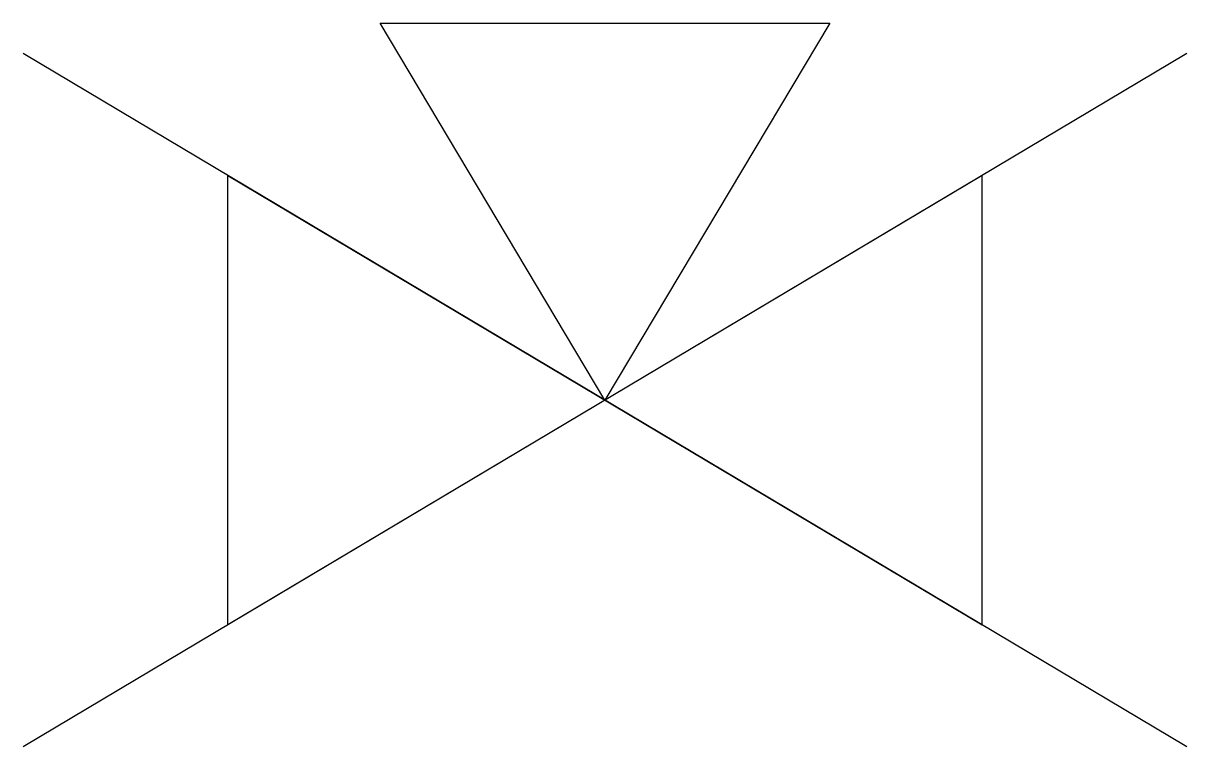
# Model space of a CAD drawing. Extents: x -3.55 to 3.55, y -2.12 to 2.3.
import ezdxf

# ---------------------------------------------------------------- set-up
doc = ezdxf.new("R2010")
doc.units = 0
doc.header["$LTSCALE"] = 0.2

msp = doc.modelspace()

# ---------------------------------------------------------------- linework, layer by layer
for p, q in [((3.5539, 2.1182), (-3.5539, -2.1182)), ((3.5539, -2.1182), (-3.5539, 2.1182)), ((2.3039, 1.3732), (-2.3039, -1.3732)), ((-2.3039, 1.3732), (2.3039, -1.3732)), ((-2.3039, -1.3732), (-2.3039, 1.3732)), ((2.3039, -1.3732), (2.3039, 1.3732))]:
    msp.add_line(p, q)
at = {"flags": 128}
msp.add_lwpolyline([(0, 0), (-1.3732, 2.3039), (1.3732, 2.3039)], close=True, dxfattribs=at)

doc.saveas('drawing.dxf')
